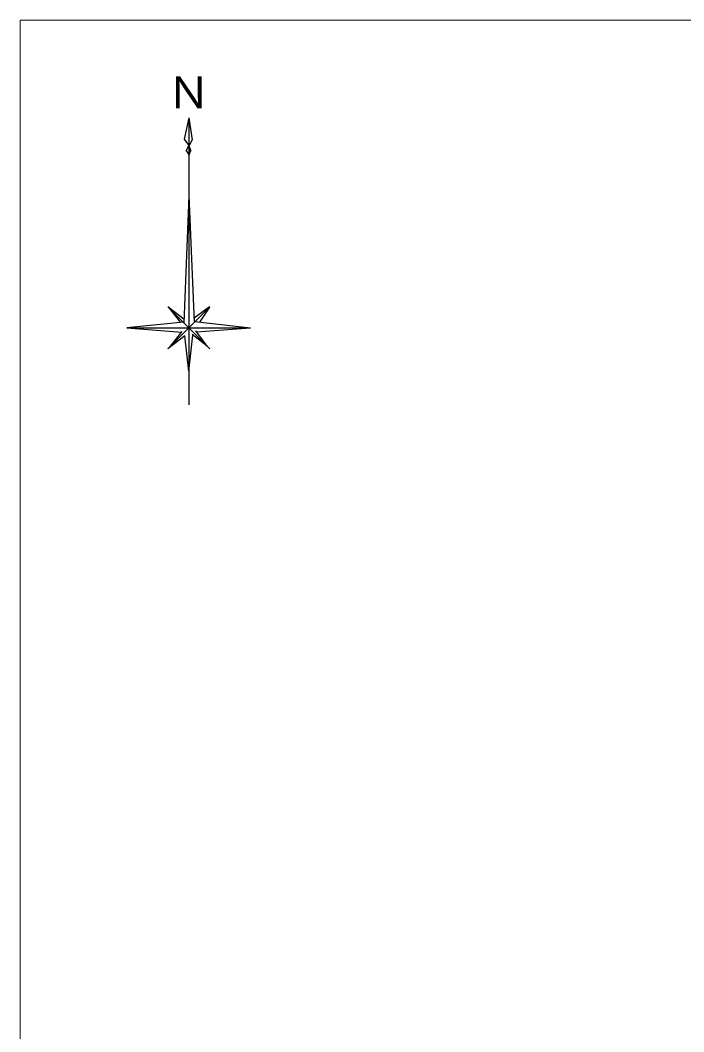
# Model space of a CAD drawing. Units: millimetres, scale not verified. Extents: x -102500 to 102766, y -71500 to 71500.
# Drawn here: x -102500 to -64298, y 13234 to 71500 of the extents above; entities that cross this region are included whole.
import ezdxf
from ezdxf.enums import TextEntityAlignment as Align

# ---------------------------------------------------------------- set-up
doc = ezdxf.new("R2010")
doc.units = ezdxf.units.MM
doc.header["$LTSCALE"] = 500
doc.layers.add('0-0_0', color=7, linetype='Continuous', lineweight=25)
doc.styles.add('ＭＳ ゴシック', font='')
doc.styles.get('ＭＳ ゴシック').set_extended_font_data('MS Gothic')

msp = doc.modelspace()

# ---------------------------------------------------------------- linework, layer by layer
at = {"layer": '0-0_0'}
for p, q in [((-92798.5, 65880.7), (-92798.5, 64813.8)), ((-92798.5, 65880.7), (-92798.5, 49344.2)), ((-92798.5, 64283.9), (-92960.3, 63960.3)), ((-92798.5, 64283.9), (-92798.5, 64024.3)), ((-92798.5, 64283.9), (-92670.5, 63960.3)), ((-92953.2, 63972.8), (-92798.5, 63764.7)), ((-92697.1, 64027.9), (-92798.5, 63700.7)), ((-92798.5, 61366), (-93083, 54077.6)), ((-92798.5, 61398), (-92480.2, 54109.6)), ((-91589.4, 55000.4), (-94007.6, 52580.4)), ((-94007.6, 55000.4), (-91589.4, 52580.4)), ((-93991.6, 54986.2), (-93074.1, 54296.3)), ((-93991.6, 54986.2), (-93282.1, 54084.7)), ((-91601.8, 54987.9), (-92490.9, 54330.1)), ((-91601.8, 54979.1), (-92185, 54113.1)), ((-93083, 54104.2), (-96354.7, 53789.5)), ((-96354.7, 53789.5), (-89242.3, 53789.5)), ((-96354.7, 53789.5), (-93198.6, 53535.2)), ((-92448.2, 54141.6), (-89242.3, 53789.5)), ((-92345.1, 53547.7), (-89242.3, 53789.5)), ((-93856.5, 52731.5), (-93170.1, 53569)), ((-92798.5, 51282.4), (-92569.1, 53362.8)), ((-91740.5, 52733.3), (-92604.7, 53391.2)), ((-91740.5, 52731.5), (-92394.9, 53601))]:
    msp.add_line(p, q, dxfattribs=at)
at = {"layer": '0-0_0', "color": 8, "lineweight": 18}
msp.add_lwpolyline([(-102500, -71500), (102500, -71500), (102500, 71500), (-102500, 71500)], close=True, dxfattribs=at)
at = {"layer": '0-0_0'}
for points in [[(-92798.5, 65880.7), (-93056.3, 64641.3), (-92798.5, 64283.9)], [(-92798.5, 65880.7), (-92604.7, 64609.3), (-92778.9, 64291)], [(-92798.5, 51282.4), (-93024.3, 53325.4), (-93995.2, 52580.4)]]:
    msp.add_lwpolyline(points, dxfattribs=at)
for points in [[(-92800.3, 64249.6), (-92773.6, 64295.8), (-92826.9, 64295.8)], [(-92798.5, 64277.3), (-92795.8, 64281.9), (-92801.1, 64281.9)]]:
    msp.add_lwpolyline(points, close=True, dxfattribs=at)

# ---------------------------------------------------------------- texts
at = {"layer": '0-0_0', "style": 'ＭＳ ゴシック'}
msp.add_text('Ｎ', height=1833, dxfattribs=at).set_placement((-94048.5, 65880.7), align=Align.BOTTOM_LEFT)

doc.saveas('drawing.dxf')
